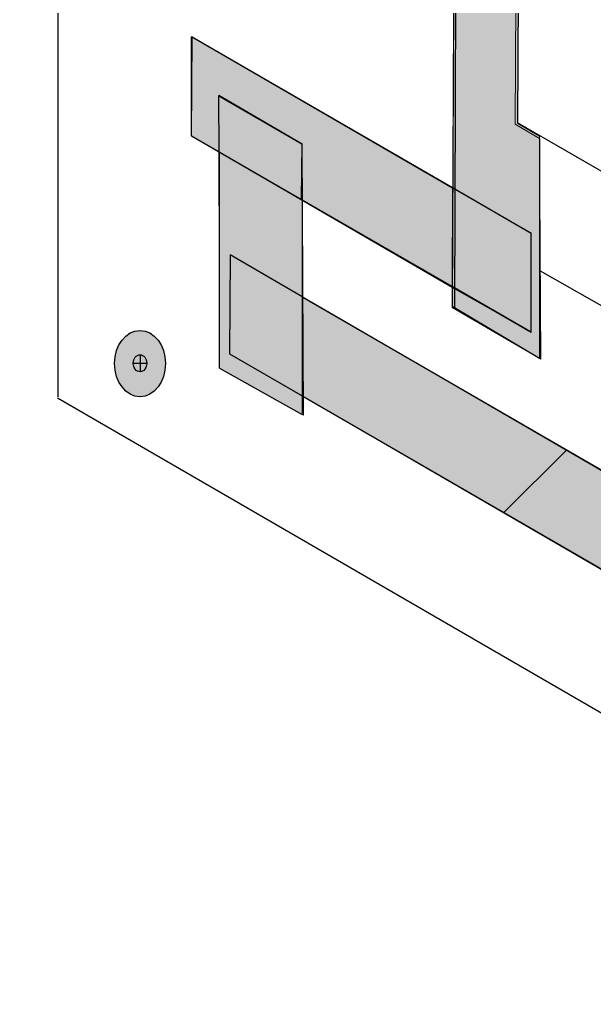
# Model space of a CAD drawing. Header units: inches. Extents: x -20.7 to 75.7, y -15.1 to 19.1.
# Drawn here: x 62.16 to 63.312, y 5.585 to 7.549 of the extents above; entities that cross this region are included whole.
import ezdxf

# ---------------------------------------------------------------- set-up
doc = ezdxf.new("R2010")
doc.units = ezdxf.units.IN
doc.header["$MEASUREMENT"] = 0
for name, color, linetype, lineweight in [('.ATI-DETAIL', 7, 'Continuous', 0), ('.ATI-HATCH', 7, 'Continuous', 0), ('G-ANNO-TTLB', 7, 'Continuous', 0), ('LOGOS', 7, 'Continuous', 0), ('TYVEK', 7, 'Continuous', 0)]:
    doc.layers.add(name, color=color, linetype=linetype, lineweight=lineweight)
pattern_1 = [(45, (0, 0), (-7.071, 7.071), [])]

# ---------------------------------------------------------------- blocks, each defined once
blk = doc.blocks.new('Block_280')
at = {"layer": 'TYVEK', "color": 133, "lineweight": 25, "true_color": 0x70ccdd}
blk.add_line((64.8298, 6.1208), (63.2034, 7.0453), dxfattribs=at)
blk.add_lwpolyline([(62.9333, 7.439)], dxfattribs=at)
blk = doc.blocks.new('Block_283')
at = {"layer": 'TYVEK', "color": 2, "lineweight": 18, "true_color": 0xf5eb12}
blk.add_lwpolyline([(63.2357, 7.4329)], dxfattribs=at)
blk = doc.blocks.new('Block_313')
at = {"layer": 'TYVEK', "true_color": 0x003b71, "transparency": 33554687}
h = blk.add_hatch(color=156, dxfattribs=at)
h.dxf.hatch_style = 2
edge = h.paths.add_edge_path()
edge.add_ellipse((62.4009, 6.8606), major_axis=(0, 0.0664), ratio=0.766948, start_angle=0, end_angle=360)
at = {"layer": 'TYVEK', "color": 252, "lineweight": 25, "true_color": 0x838484}
for p, q in [((62.4009, 6.8782), (62.4009, 6.8439)), ((62.3874, 6.8611), (62.4144, 6.8611))]:
    blk.add_line(p, q, dxfattribs=at)
at = {"layer": 'TYVEK', "color": 18, "lineweight": 25, "true_color": 0x000000}
blk.add_ellipse((62.4009, 6.8606), major_axis=(0, 0.0664), ratio=0.766948, dxfattribs=at)
at = {"layer": 'TYVEK', "color": 252, "lineweight": 25, "true_color": 0x838484}
blk.add_ellipse((62.4009, 6.8611), major_axis=(0, 0.0171), ratio=0.788846, dxfattribs=at)
blk = doc.blocks.new('Block_518')
at = {"layer": '.ATI-DETAIL', "color": 93, "lineweight": 25, "true_color": 0x6bbe46}
blk.add_line((64.7491, 6.4236), (63.1575, 7.3424), dxfattribs=at)
blk.add_lwpolyline([(63.1581, 7.3424), (63.1828, 12.057), (64.7721, 11.1376), (64.7497, 6.4236)], dxfattribs=at)
blk = doc.blocks.new('Block_517')
at = {"layer": '.ATI-DETAIL'}
blk.add_blockref('Block_518', (0, 0), dxfattribs=at)
blk = doc.blocks.new('Block_516')
at = {"layer": '.ATI-DETAIL'}
blk.add_blockref('Block_517', (0, 0), dxfattribs=at)

msp = doc.modelspace()

# ---------------------------------------------------------------- hatches: boundary and pattern name
at = {"layer": '.ATI-HATCH', "true_color": 0x808080, "transparency": 33554483}
for points in [[(63.2369, 12.0904), (63.2387, 12.1836), (63.0508, 12.2989), (63.027, 6.9747), (63.2044, 6.8692), (63.2018, 7.3158), (63.1581, 7.3414), (63.178, 12.0604)], [(63.1849, 6.923), (63.1849, 7.1213), (62.5055, 7.515), (62.5042, 7.3167)], [(62.5604, 6.8513), (62.7286, 6.7571), (62.7257, 7.2999), (62.559, 7.3981)], [(65.4413, 5.2213), (65.4413, 5.4196), (62.5816, 7.0782), (62.5804, 6.8799)]]:
    msp.add_hatch(color=8, dxfattribs=at).paths.add_polyline_path(points)
at = {"layer": 'G-ANNO-TTLB', "true_color": 0xb9529f, "transparency": 33554687}
h = msp.add_hatch(color=233, dxfattribs=at)
edge = h.paths.add_edge_path()
edge.add_spline(control_points=[(71.2273, -15.1345), (71.2273, -15.1345), (30.5273, -15.1345), (30.5273, -15.1345), (30.5273, -15.1345), (30.5273, 19.0008), (30.5273, 19.0008), (30.5273, 19.0008), (71.2273, 19.0008), (71.2273, 19.0008), (71.2273, 19.0008), (71.2273, -15.1345), (71.2273, -15.1345)], knot_values=[0, 0, 0, 0, 1, 1, 1, 2, 2, 2, 3, 3, 3, 4, 4, 4, 4], degree=3, periodic=0)
edge = h.paths.add_edge_path()
edge.add_spline(control_points=[(30.6523, 18.8757), (30.6523, 18.8757), (30.6523, -15.0095), (30.6523, -15.0095), (30.6523, -15.0095), (71.1023, -15.0095), (71.1023, -15.0095), (71.1023, -15.0095), (71.1023, 18.8757), (71.1023, 18.8757), (71.1023, 18.8757), (30.6523, 18.8757), (30.6523, 18.8757)], knot_values=[0, 0, 0, 0, 1, 1, 1, 2, 2, 2, 3, 3, 3, 4, 4, 4, 4], degree=3, periodic=0)
edge.add_line((30.6523, 18.8757), (30.6523, 18.8757))
at = {"layer": 'LOGOS', "true_color": 0x000000, "transparency": 33554687}
h = msp.add_hatch(dxfattribs=at)
h.set_pattern_fill('_U', color=18, scale=10, angle=45, style=2, pattern_type=0)
h.set_pattern_definition(pattern_1)
h.paths.add_polyline_path([(63.2044, 6.8692), (63.0265, 6.9729), (63.0504, 12.2), (63.2202, 12.1022), (63.2203, 12.0824), (63.178, 12.0604), (63.153, 7.3397), (63.2018, 7.3112)])
h = msp.add_hatch(dxfattribs=at)
h.set_pattern_fill('_U', color=18, scale=10, angle=45, style=2, pattern_type=0)
h.set_pattern_definition(pattern_1)
h.paths.add_polyline_path([(62.5042, 7.3167), (62.5042, 7.515), (63.027, 7.212), (63.0265, 7.0158)])
at = {"layer": 'LOGOS', "true_color": 0x000000, "transparency": 33554483}
h = msp.add_hatch(dxfattribs=at)
h.set_pattern_fill('_U', color=18, scale=10, angle=45, style=2, pattern_type=0)
h.set_pattern_definition(pattern_1)
h.paths.add_polyline_path([(62.7256, 7.3004), (62.559, 7.3981), (62.559, 7.2841), (62.7258, 7.1877)])
at = {"layer": 'LOGOS', "true_color": 0x000000, "transparency": 33554687}
h = msp.add_hatch(dxfattribs=at)
h.set_pattern_fill('_U', color=18, scale=10, angle=45, style=2, pattern_type=0)
h.set_pattern_definition(pattern_1)
h.paths.add_polyline_path([(62.7286, 6.7571), (62.5604, 6.8513), (62.559, 7.2841), (62.7258, 7.1877)])
at = {"layer": 'LOGOS', "true_color": 0x000000, "transparency": 33554483}
h = msp.add_hatch(dxfattribs=at)
h.set_pattern_fill('_U', color=18, scale=10, angle=45, style=2, pattern_type=0)
h.set_pattern_definition(pattern_1)
h.paths.add_polyline_path([(63.1849, 6.9239), (63.1849, 7.1223), (63.027, 7.212), (63.0265, 7.0158)])
h = msp.add_hatch(dxfattribs=at)
h.set_pattern_fill('_U', color=18, scale=10, angle=45, style=2, pattern_type=0)
h.set_pattern_definition(pattern_1)
h.paths.add_polyline_path([(62.7275, 6.7954), (62.7275, 6.9938), (62.5816, 7.0782), (62.5803, 6.8798)])
at = {"layer": 'LOGOS', "true_color": 0x000000, "transparency": 33554687}
h = msp.add_hatch(dxfattribs=at)
h.set_pattern_fill('_U', color=18, scale=10, angle=45, style=2, pattern_type=0)
h.set_pattern_definition(pattern_1)
h.paths.add_polyline_path([(62.7275, 6.7954), (62.7275, 6.9938), (65.2859, 5.5082), (65.2854, 5.312)])

# ---------------------------------------------------------------- linework, layer by layer
at = {"layer": '.ATI-HATCH'}
for points in [[(63.2369, 12.0904), (63.2387, 12.1836), (63.0508, 12.2989), (63.027, 6.9747), (63.2044, 6.8692), (63.2018, 7.3158), (63.1581, 7.3414), (63.178, 12.0604)], [(63.1849, 6.923), (63.1849, 7.1213), (62.5055, 7.515), (62.5042, 7.3167)], [(62.5604, 6.8513), (62.7286, 6.7571), (62.7257, 7.2999), (62.559, 7.3981)], [(65.4413, 5.2213), (65.4413, 5.4196), (62.5816, 7.0782), (62.5804, 6.8799)]]:
    msp.add_lwpolyline(points, close=True, dxfattribs=at)
at = {"layer": 'G-ANNO-TTLB'}
for points in [[(71.2273, -15.1345), (71.2273, -15.1345), (30.5273, -15.1345), (30.5273, -15.1345), (30.5273, -15.1345), (30.5273, 19.0008), (30.5273, 19.0008), (30.5273, 19.0008), (71.2273, 19.0008), (71.2273, 19.0008), (71.2273, 19.0008), (71.2273, -15.1345), (71.2273, -15.1345)], [(30.6523, 18.8757), (30.6523, 18.8757), (30.6523, -15.0095), (30.6523, -15.0095), (30.6523, -15.0095), (71.1023, -15.0095), (71.1023, -15.0095), (71.1023, -15.0095), (71.1023, 18.8757), (71.1023, 18.8757), (71.1023, 18.8757), (30.6523, 18.8757), (30.6523, 18.8757)]]:
    msp.add_open_spline(points, degree=3, knots=[0, 0, 0, 0, 1, 1, 1, 2, 2, 2, 3, 3, 3, 4, 4, 4, 4], dxfattribs=at)
at = {"layer": 'LOGOS'}
for points in [[(63.2044, 6.8692), (63.0265, 6.9729), (63.0504, 12.2), (63.2202, 12.1022), (63.2203, 12.0824), (63.178, 12.0604), (63.153, 7.3397), (63.2018, 7.3112)], [(62.5042, 7.3167), (62.5042, 7.515), (63.027, 7.212), (63.0265, 7.0158)], [(62.7256, 7.3004), (62.559, 7.3981), (62.559, 7.2841), (62.7258, 7.1877)], [(62.7286, 6.7571), (62.5604, 6.8513), (62.559, 7.2841), (62.7258, 7.1877)], [(63.1849, 6.9239), (63.1849, 7.1223), (63.027, 7.212), (63.0265, 7.0158)], [(62.7275, 6.7954), (62.7275, 6.9938), (62.5816, 7.0782), (62.5803, 6.8798)], [(62.7275, 6.7954), (62.7275, 6.9938), (65.2859, 5.5082), (65.2854, 5.312)]]:
    msp.add_lwpolyline(points, close=True, dxfattribs=at)
at = {"layer": 'LOGOS', "color": 251, "lineweight": 35, "true_color": 0x5c5c5c}
msp.add_lwpolyline([(62.8821, 7.0683)], dxfattribs=at)
at = {"layer": 'TYVEK', "color": 18, "lineweight": 25, "true_color": 0x000000}
for p, q in [((62.2364, 13.8179), (62.2364, 6.7942)), ((63.0504, 12.1912), (63.031, 6.9724)), ((63.0318, 7.21), (62.5042, 7.515)), ((62.5042, 7.3167), (62.5042, 7.515)), ((62.5042, 7.3167), (63.0311, 7.0108)), ((63.2018, 7.3112), (63.2018, 6.8708)), ((62.5604, 6.8513), (62.5604, 7.2827)), ((62.726, 7.1879), (62.726, 6.7604)), ((62.7275, 6.9938), (65.2821, 5.5154)), ((63.2018, 6.8708), (63.031, 6.9724)), ((62.5604, 6.8513), (62.726, 6.7586)), ((62.7275, 6.7954), (65.2804, 5.3181)), ((62.2353, 6.7918), (65.9685, 4.6305))]:
    msp.add_line(p, q, dxfattribs=at)
at = {"layer": 'TYVEK', "color": 18, "lineweight": 18, "true_color": 0x000000}
for points in [[(63.2381, 7.4354)], [(63.2381, 7.4294)], [(63.2382, 7.4354)], [(63.2602, 7.2824)]]:
    msp.add_lwpolyline(points, dxfattribs=at)
at = {"layer": 'TYVEK', "color": 18, "lineweight": 25, "true_color": 0x000000}
for points in [[(62.5594, 7.2817), (62.5586, 7.3968), (62.7252, 7.3002), (62.7236, 7.1892)], [(63.2427, 7.37)], [(63.2457, 7.37)], [(63.2457, 7.3699)], [(63.0311, 7.0108), (63.1849, 6.9239), (63.1849, 7.1213), (63.0318, 7.21)], [(62.7275, 6.9938), (62.5816, 7.0782), (62.5804, 6.8799), (62.7275, 6.7954)]]:
    msp.add_lwpolyline(points, dxfattribs=at)
at = {"layer": 'TYVEK', "color": 4, "lineweight": 25, "true_color": 0x00ffff}
msp.add_lwpolyline([(63.2494, 7.2733)], dxfattribs=at)

# ---------------------------------------------------------------- block references
at = {"layer": '.ATI-DETAIL'}
msp.add_blockref('Block_516', (0, 0), dxfattribs=at)
at = {"layer": 'TYVEK'}
for name in ['Block_283', 'Block_280', 'Block_313']:
    msp.add_blockref(name, (0, 0), dxfattribs=at)

doc.saveas('drawing.dxf')
